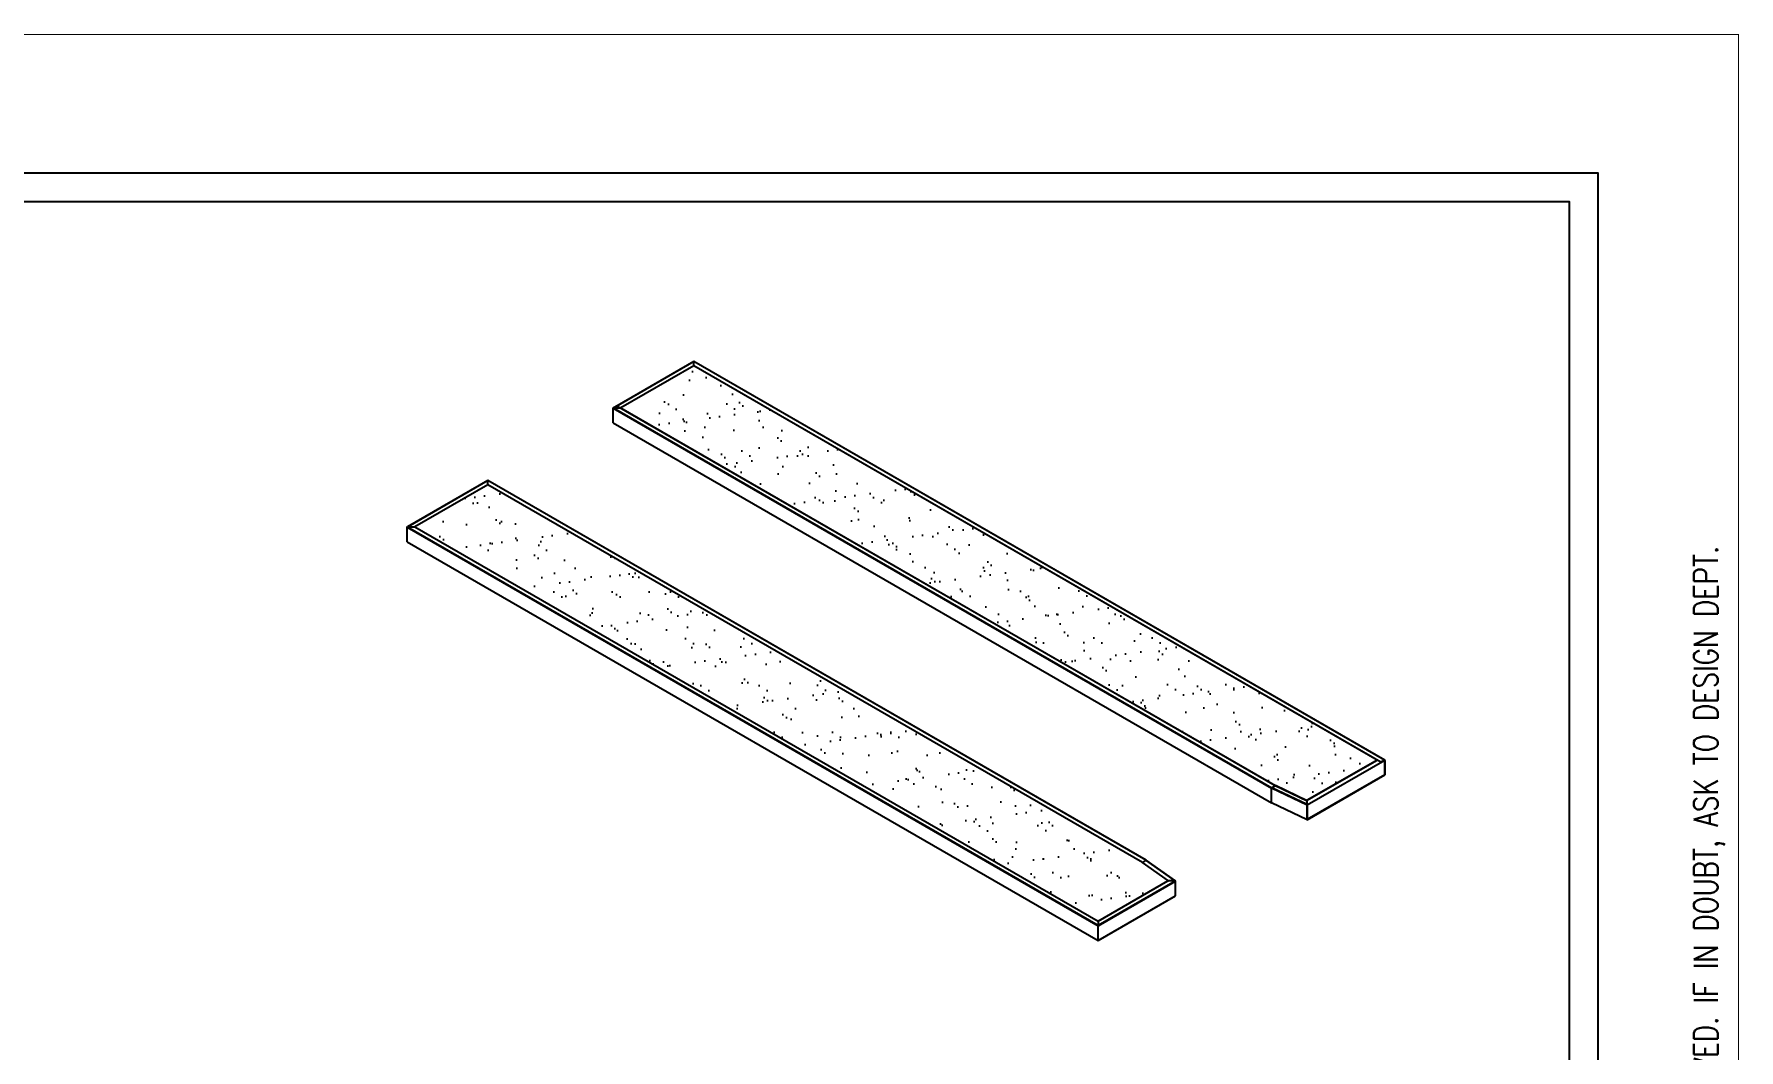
# Model space of a CAD drawing. Header units: millimetres. Extents: x -5 to 1510635, y -6 to 71285.
# Drawn here: x 1174312 to 1192806, y 18682 to 29706 of the extents above; entities that cross this region are included whole.
import ezdxf

# ---------------------------------------------------------------- set-up
doc = ezdxf.new("R2010")
doc.units = ezdxf.units.MM
doc.header["$LTSCALE"] = 1000
doc.linetypes.add('CENTER', pattern=[2, 1.25, -0.25, 0.25, -0.25])
for name, color, linetype in [('MP-1', 1, 'CENTER'), ('MP-2', 42, 'Continuous'), ('MP-7', 7, 'Continuous'), ('MP-8', 8, 'Continuous'), ('MP-DEC-0001', 7, 'Continuous'), ('MP-DEC-0002', 7, 'Continuous'), ('MP-DEC-0003_5500', 7, 'Continuous'), ('MP-DEC-0004', 7, 'Continuous'), ('MP-DEC-0005', 7, 'Continuous'), ('MP-DEC-0005_MIR5', 7, 'Continuous'), ('MP-DEC-1001', 7, 'Continuous')]:
    doc.layers.add(name, color=color, linetype=linetype)
doc.layers.add('S-COLS', color=5, linetype='Continuous', lineweight=35)
doc.styles.add('ROMANS', font='ROMANS.shx')

msp = doc.modelspace()

# ---------------------------------------------------------------- hatches: boundary and pattern name
at = {"layer": 'MP-1', "linetype": 'ByBlock'}
h = msp.add_hatch(dxfattribs=at)
h.set_pattern_fill('AR-SAND', color=1, scale=8, style=0)
h.set_pattern_definition([(37.5, (33157.62, 3238.78), (-12.80025, 391.53059), [0, -308.864, 0, -345.44, 0, -330.2]), (7.5, (33157.6, 3238.8), (359.61863, 573.46008), [0, -166.624, 0, -278.384, 0, -106.68]), (327.5, (32907.68, 3238.78), (632.7939, 1.14975), [0, -101.6, 0, -365.76, 0, -477.52]), (317.5, (32907.7, 3238.8), (610.84516, 178.34346), [0, -50.8, 0, -239.776, 0, -274.32])])
h.paths.add_polyline_path([(1179235.238, 24815.458), (1178443.279, 24358.22), (1185853.758, 20079.778), (1186614.393, 20518.931), (1186332.474, 20717.867)])
h.paths.add_polyline_path([(1181469.696, 26105.523), (1180677.736, 25648.285), (1180677.736, 25648.285), (1187774.972, 21550.694), (1188119.539, 21387.928), (1188880.175, 21827.081)])

# ---------------------------------------------------------------- linework, layer by layer
at = {"layer": 'MP-2', "const_width": 11.111}
msp.add_lwpolyline([(1150800, 0), (1150800, 29700), (1192800, 29700), (1192800, 0)], close=True, dxfattribs=at)
at = {"layer": 'MP-7'}
for points in [[(1152325, 28200), (1191275, 28200), (1191275, 1500), (1152325, 1500)], [(1190963.182, 1811.818), (1152636.818, 1811.818), (1152636.818, 27888.182), (1190963.182, 27888.182)]]:
    msp.add_lwpolyline(points, close=True, dxfattribs=at)
at = {"layer": 'MP-DEC-0001', "color": 7, "linetype": 'Continuous'}
for p, q in [((1188964.075, 21825.431), (1181469.696, 26152.312)), ((1188961.775, 21825.203), (1181469.696, 26150.757)), ((1188922.601, 21802.586), (1181469.696, 26105.523)), ((1178358.426, 24196.799), (1178358.426, 24354.464)), ((1178358.426, 24354.464), (1185853.758, 20027.032)), ((1178363.584, 24358.998), (1185853.758, 20034.544)), ((1178443.279, 24358.22), (1185853.758, 20079.778)), ((1178358.426, 24196.799), (1185853.479, 19869.528)), ((1188961.775, 21825.203), (1188922.601, 21802.586)), ((1188965.028, 21669.415), (1188965.028, 21823.325)), ((1188922.601, 21802.586), (1188922.601, 21798.83)), ((1185853.758, 19873.123), (1185853.758, 20027.032)), ((1185896.184, 20051.527), (1185858.637, 20029.849))]:
    msp.add_line(p, q, dxfattribs=at)
for centre, major_axis, start_param, end_param in [((1188961.775, 21821.447), (-2.3, -3.984), 2.35619449, 3.926990817), ((1188960.149, 21818.63), (-1.15, -1.992), 3.141592654, 3.926990817), ((1185858.637, 20027.971), (1.15, 1.992), 0.785398163, 2.35619449)]:
    msp.add_ellipse(centre, major_axis=major_axis, ratio=0.577350269, start_param=start_param, end_param=end_param, dxfattribs=at)
at = {"layer": 'MP-DEC-0002', "color": 7, "linetype": 'Continuous'}
for p, q in [((1181469.696, 26150.757), (1180599.389, 25648.285)), ((1181469.696, 26152.313), (1180637.215, 25671.68)), ((1181469.696, 26105.523), (1180677.736, 25648.285)), ((1181469.696, 26152.313), (1181469.696, 26150.757)), ((1181469.696, 26105.523), (1181469.696, 26150.757)), ((1180599.389, 25648.285), (1180677.736, 25648.285)), ((1179235.238, 24862.248), (1178363.584, 24358.998)), ((1179235.238, 24860.692), (1178364.931, 24358.22)), ((1179235.238, 24815.458), (1178443.279, 24358.22)), ((1179235.238, 24862.248), (1179235.238, 24860.692)), ((1179235.238, 24815.458), (1179235.238, 24860.692)), ((1178358.426, 24200.555), (1178358.426, 24354.464)), ((1178364.931, 24358.22), (1178443.279, 24358.22))]:
    msp.add_line(p, q, dxfattribs=at)
msp.add_ellipse((1180599.389, 25644.529), major_axis=(-6.505, 0), ratio=0.577350269, start_param=4.71238898, end_param=5.497787144, dxfattribs=at)
at = {"layer": 'MP-DEC-0003_5500', "color": 7, "linetype": 'Continuous'}
for p, q in [((1180592.883, 25486.863), (1180592.883, 25644.529)), ((1180592.883, 25644.529), (1187734.662, 21521.221)), ((1180596.136, 25650.163), (1180635.31, 25672.78)), ((1180596.136, 25650.163), (1187737.914, 21526.855)), ((1180635.31, 25672.78), (1187777.088, 21549.472)), ((1180592.883, 25486.863), (1187734.662, 21363.556)), ((1186376.064, 20739.49), (1179235.238, 24862.248)), ((1186373.764, 20739.262), (1179235.238, 24860.692)), ((1186334.59, 20716.646), (1179235.238, 24815.458)), ((1187734.662, 21363.556), (1187734.662, 21521.221)), ((1187737.914, 21526.855), (1187777.088, 21549.472)), ((1186373.764, 20739.262), (1186334.59, 20716.646))]:
    msp.add_line(p, q, dxfattribs=at)
for centre, start_param, end_param in [((1180596.136, 25646.407), 3.926990817, 5.497787144), ((1187737.914, 21523.099), 3.926990817, 5.497787144), ((1186373.764, 20735.507), 3.026697442, 3.926990817)]:
    msp.add_ellipse(centre, major_axis=(-2.3, -3.984), ratio=0.577350269, start_param=start_param, end_param=end_param, dxfattribs=at)
at = {"layer": 'MP-DEC-0004', "color": 7, "linetype": 'Continuous'}
for p, q in [((1188880.175, 21827.08), (1188123.57, 21390.254)), ((1188965.028, 21823.324), (1188123.57, 21337.508)), ((1188965.028, 21823.324), (1188965.028, 21665.981)), ((1188123.419, 21180.078), (1188965.028, 21665.981)), ((1188965.028, 21667.536), (1188123.57, 21181.721)), ((1188123.57, 21390.254), (1188123.57, 21386.024)), ((1188123.57, 21345.02), (1188123.57, 21337.508)), ((1188123.57, 21337.508), (1188123.57, 21181.721)), ((1188123.57, 21181.721), (1188123.57, 21180.165)), ((1185853.479, 19869.528), (1186695.215, 20355.505)), ((1185853.758, 20079.778), (1186610.362, 20516.604)), ((1185853.758, 20034.544), (1186688.709, 20516.604)), ((1185853.758, 20027.032), (1186695.215, 20512.848)), ((1186688.709, 20516.604), (1186610.362, 20516.604)), ((1186695.215, 20357.06), (1186695.215, 20512.848)), ((1185853.758, 20079.778), (1185853.758, 20034.544)), ((1185853.758, 20034.544), (1185853.758, 20027.032)), ((1185853.758, 19871.245), (1185853.758, 20027.032)), ((1185853.758, 19871.245), (1185853.758, 19869.689))]:
    msp.add_line(p, q, dxfattribs=at)
msp.add_ellipse((1186688.709, 20512.848), major_axis=(6.505, 0), ratio=0.577350269, start_param=0, end_param=1.570796327, dxfattribs=at)
at = {"layer": 'MP-DEC-0005', "color": 7, "linetype": 'Continuous'}
for p, q in [((1186373.508, 20739.114), (1186334.379, 20716.523)), ((1186617.691, 20516.604), (1186334.379, 20716.523)), ((1186373.769, 20739.238), (1186373.508, 20739.114)), ((1186689.271, 20516.604), (1186373.769, 20739.238)), ((1186693.699, 20515.354), (1186376.421, 20739.241)), ((1186689.271, 20516.604), (1186617.691, 20516.604)), ((1186695.215, 20355.505), (1186695.215, 20512.848))]:
    msp.add_line(p, q, dxfattribs=at)
for centre, major_axis, end_param in [((1186373.769, 20735.482), (-2.652, -3.758), 3.982047062), ((1186689.271, 20512.848), (-5.943, 0), 4.71238898)]:
    msp.add_ellipse(centre, major_axis=major_axis, ratio=0.631933489, start_param=3.141592654, end_param=end_param, dxfattribs=at)
at = {"layer": 'MP-DEC-0005_MIR5', "color": 7, "linetype": 'Continuous'}
for p, q in [((1187735.044, 21363.537), (1187735.044, 21521.041)), ((1188123.57, 21337.51), (1187735.044, 21521.041)), ((1187737.957, 21526.852), (1187738.171, 21527.003)), ((1188123.57, 21344.697), (1187737.957, 21526.852)), ((1187738.171, 21527.003), (1187777.3, 21549.594)), ((1188123.57, 21386.024), (1187777.3, 21549.594)), ((1188123.419, 21180.078), (1187735.044, 21363.537)), ((1188123.57, 21344.697), (1188123.57, 21386.024)), ((1188123.57, 21344.697), (1188123.57, 21337.51)), ((1188123.57, 21183.6), (1188123.57, 21337.51))]:
    msp.add_line(p, q, dxfattribs=at)
msp.add_ellipse((1187737.957, 21523.096), major_axis=(-1.965, -4.159), ratio=0.517036491, start_param=3.881884616, end_param=5.452680942, dxfattribs=at)
at = {"layer": 'MP-DEC-1001', "color": 7, "linetype": 'Continuous'}
for p, q in [((1181469.696, 26105.523), (1180677.736, 25648.285)), ((1188880.175, 21827.081), (1181469.696, 26105.523)), ((1180677.736, 25648.285), (1187774.972, 21550.694)), ((1179235.238, 24815.458), (1178443.279, 24358.22)), ((1186334.59, 20716.646), (1179235.238, 24815.458)), ((1178443.279, 24358.22), (1185853.758, 20079.778)), ((1188123.57, 21390.255), (1188880.175, 21827.081)), ((1188880.175, 21827.08), (1188880.175, 21827.081)), ((1187774.972, 21550.694), (1188123.57, 21386.024)), ((1188123.57, 21386.024), (1188123.57, 21390.255)), ((1186617.691, 20516.604), (1186334.59, 20716.646)), ((1185853.758, 20079.778), (1186610.362, 20516.604)), ((1186610.362, 20516.604), (1186617.691, 20516.604))]:
    msp.add_line(p, q, dxfattribs=at)
at = {"layer": 'S-COLS', "color": 253, "linetype": 'ByBlock'}
msp.add_line((1178358.426, 24354.464), (1178363.584, 24358.998), dxfattribs=at)

# ---------------------------------------------------------------- texts
at = {"layer": 'MP-8', "style": 'ROMANS', "width": 0.8}
msp.add_text('THIS DWG IS THE PROPERTY OF MPSYSTEM SO PROHIBITED COPYING OR USING WITHOUT PRIOR CONSENT. ALL RIGHTS RESERVED. IF IN DOUBT, ASK TO DESIGN DEPT.', height=259.2, rotation=90, dxfattribs=at).set_placement((1192575.201, 886.298))

doc.saveas('drawing.dxf')
